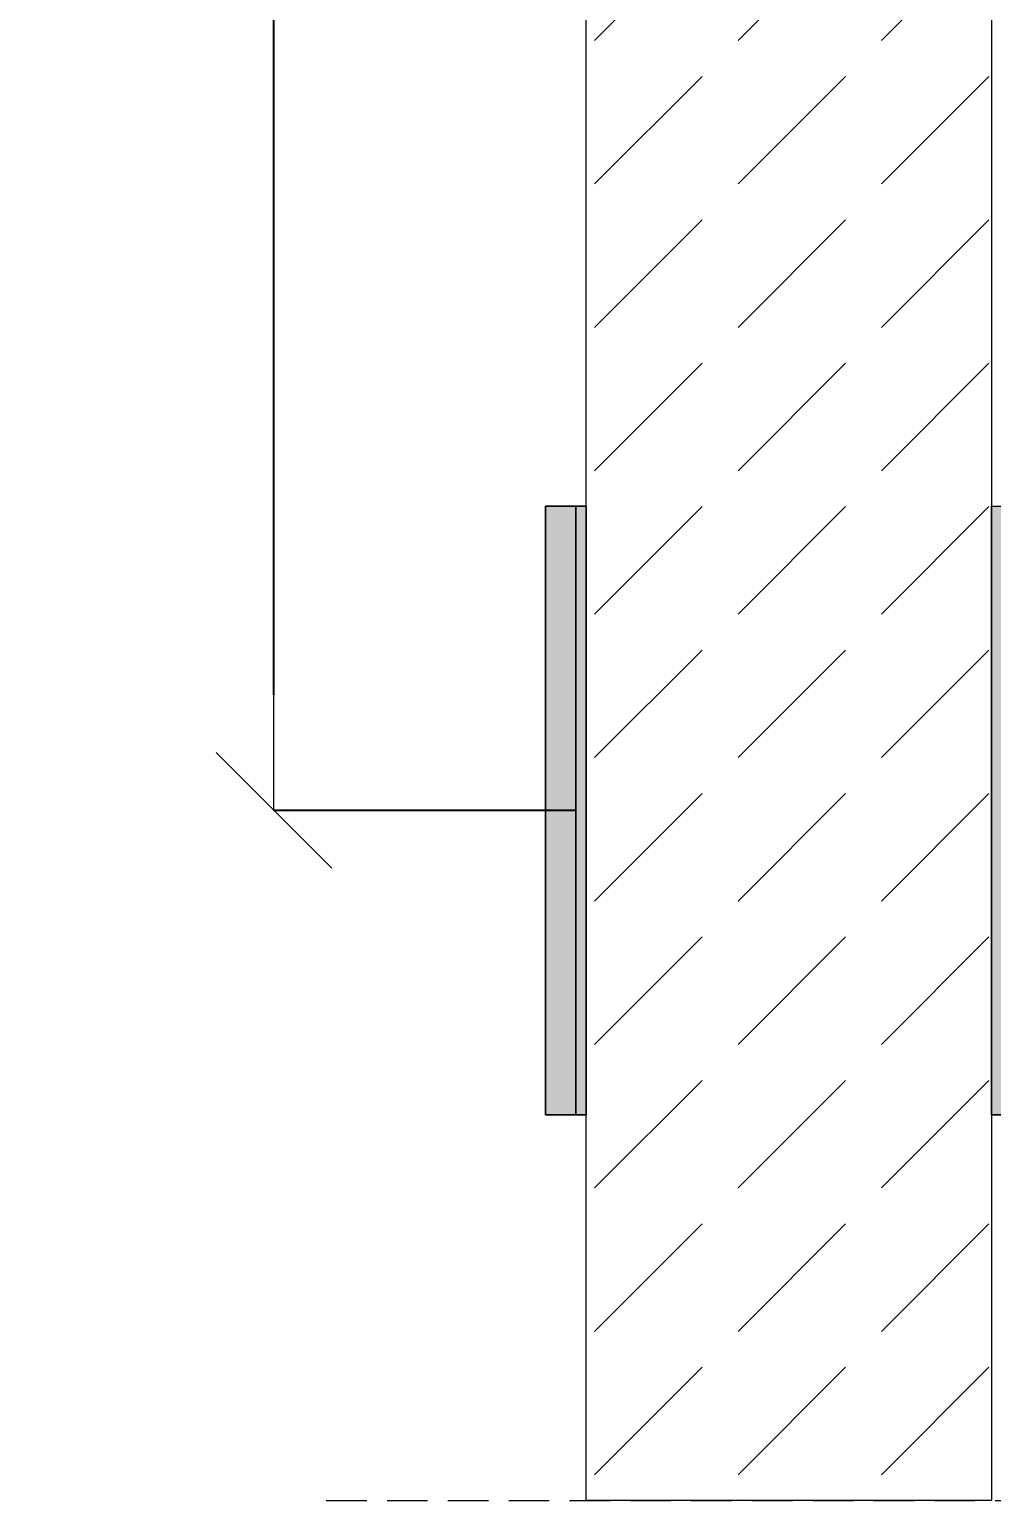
# Model space of a CAD drawing. Header units: millimetres. Extents: x -7826 to 55813, y 465 to 25965.
# Drawn here: x 48603 to 49078, y 5793 to 6518 of the extents above; entities that cross this region are included whole.
import ezdxf

# ---------------------------------------------------------------- set-up
doc = ezdxf.new("R2010")
doc.units = ezdxf.units.MM
doc.linetypes.add('Hidden Line', pattern=[30.00000000000001, 20, -10.00000000000001])
for name, color, linetype, lineweight in [('2D Drafting - General102', 254, 'Continuous', 13), ('2D Drafting - General2', 251, 'Continuous', 15), ('2D Drafting - General81', 251, 'Continuous', 20)]:
    doc.layers.add(name, color=color, linetype=linetype, lineweight=lineweight)
doc.layers.add('Wymiarowanie', color=7, linetype='Continuous')
doc.styles.add('GENERATED_STYLE_3', font='kartika.ttf')
doc.dimstyles.new('GENERATED_STYLE__7', dxfattribs={"dimtxt": 60.00000238418579, "dimasz": 56.99999999999999, "dimexe": 0.18, "dimexo": 0, "dimgap": 0.09, "dimtad": 1, "dimdec": 1, "dimlfac": 0.1, "dimzin": 0, "dimdsep": 46, "dimtxsty": 'GENERATED_STYLE_3', "dimblk": 'ARROWHEAD_6', "dimblk1": 'ARROWHEAD_6', "dimblk2": 'ARROWHEAD_6', "dimcen": 0.09, "dimclrd": 161, "dimclre": 161, "dimclrt": 161, "dimadec": 0, "dimazin": 0, "dimtfac": 1, "dimtdec": 4, "dimtmove": 0, "dimatfit": 3, "dimfxl": 0, "dimtolj": 1, "dimtzin": 0, "dimarcsym": 0})

# ---------------------------------------------------------------- blocks, each defined once
blk = doc.blocks.new('ARROWHEAD_6')
at = {"color": 0, "linetype": 'Continuous', "lineweight": 0}
for p, q in [((-0.5, -0.5), (0.5, 0.5)), ((0, 0), (-1, 0))]:
    blk.add_line(p, q, dxfattribs=at)
blk = doc.blocks.new('*D87')
at = {"layer": 'Defpoints', "color": 0, "linetype": 'Continuous'}
for p in [(48724.00798784336, 7632.861844812363), (48877.98680574677, 7632.861844812363), (48872.89980839292, 6133.281769665608)]:
    blk.add_point(p, dxfattribs=at)
at = {"layer": 'Wymiarowanie', "color": 161, "linetype": 'Continuous', "lineweight": -2}
for p, q in [((48877.98680574677, 7632.861844812363), (48723.82798784336, 7632.861844812363)), ((48724.00798784336, 6190.281769665608), (48724.00798784336, 7575.861844812363)), ((48872.89980839292, 6133.281769665608), (48723.82798784336, 6133.281769665608))]:
    blk.add_line(p, q, dxfattribs=at)
at = {"layer": 'Wymiarowanie', "color": 161, "linetype": 'Continuous', "lineweight": -2, "xscale": 56.99999999999999, "yscale": 56.99999999999999, "zscale": 56.99999999999999}
for p, rotation in [((48724.00798784336, 7632.861844812363), 90), ((48724.00798784336, 6133.281769665608), 270)]:
    blk.add_blockref('ARROWHEAD_6', p, dxfattribs=dict(at, rotation=rotation))
at = {"layer": 'Wymiarowanie', "color": 161, "linetype": 'Continuous', "lineweight": 25, "insert": (48692.8698653176, 6883.071807238994), "char_height": 60.00000238418579, "attachment_point": 5, "rotation": 90, "style": 'GENERATED_STYLE_3'}
blk.add_mtext('\\A1;min. 150mm', dxfattribs=at)

msp = doc.modelspace()

# ---------------------------------------------------------------- hatches: boundary and pattern name
at = {"layer": '2D Drafting - General102', "linetype": 'Continuous'}
for points in [[(48857.89980839291, 5983.281769665608), (48872.89980839292, 5983.281769665608), (48872.89980839292, 6283.281769665608), (48857.89980839291, 6283.281769665608)], [(48857.89980839291, 6283.281769665608), (48872.89980839292, 6283.281769665608), (48872.89980839292, 5983.281769665608), (48857.89980839291, 5983.281769665608)], [(48857.8998082144, 6283.281769665608), (48872.8998082144, 6283.281769665608), (48872.8998082144, 5983.281769665608), (48857.8998082144, 5983.281769665608)], [(48872.89980839292, 5983.281769665608), (48877.98680592528, 5983.281769665608), (48877.98680592528, 6283.281769665608), (48872.89980839292, 6283.281769665608)], [(48872.89980839292, 6283.281769665608), (48877.98680592528, 6283.281769665608), (48877.98680592528, 5983.281769665608), (48872.89980839292, 5983.281769665608)], [(48872.8998082144, 6283.281769665608), (48877.98680574676, 6283.281769665608), (48877.98680574676, 5983.281769665608), (48872.8998082144, 5983.281769665608)], [(49082.8998082144, 5983.281769665608), (49077.98680574677, 5983.281769665608), (49077.98680574677, 6283.281769665608), (49082.8998082144, 6283.281769665608)]]:
    msp.add_hatch(color=256, dxfattribs=at).paths.add_polyline_path(points)
at = {"layer": '2D Drafting - General81', "linetype": 'Continuous'}
h = msp.add_hatch(dxfattribs=at)
h.set_pattern_fill('BETON', color=256, style=0, pattern_type=2)
h.set_pattern_definition([(44.99999999999999, (98803.87108439812, -48641.55257159699), (-70.71067811865474, 70.71067811865476), [75, -25]), (44.99999999999999, (98803.87108439812, -48570.84189347834), (-70.71067811865474, 70.71067811865476), [75, -25])])
h.paths.add_polyline_path([(48877.98680574677, 7632.861844812363), (49077.98680574676, 7632.861844812363), (49077.98680574676, 5793.049795350805), (48877.98680574677, 5793.049795350805)])

# ---------------------------------------------------------------- linework, layer by layer
at = {"layer": '2D Drafting - General2', "linetype": 'Continuous'}
for p, q in [((48857.89980839291, 6283.281769665608), (48857.89980839291, 5983.281769665608)), ((48857.89980839291, 6283.281769665608), (48877.98680592528, 6283.281769665608)), ((48857.89980839291, 5983.281769665608), (48857.89980839291, 6283.281769665608)), ((48857.89980839291, 6283.281769665608), (48877.98680592528, 6283.281769665608)), ((48857.8998082144, 5983.281769665608), (48857.8998082144, 6283.281769665608)), ((48857.8998082144, 6283.281769665608), (48877.98680574676, 6283.281769665608)), ((48872.89980839292, 6283.281769665608), (48872.89980839292, 5983.281769665608)), ((48872.89980839292, 5983.281769665608), (48872.89980839292, 6283.281769665608)), ((48872.8998082144, 5983.281769665608), (48872.8998082144, 6283.281769665608)), ((49077.98680574677, 6283.281769665608), (49082.8998082144, 6283.281769665608)), ((48857.89980839291, 5983.281769665608), (48877.98680592528, 5983.281769665608)), ((48857.89980839291, 5983.281769665608), (48877.98680592528, 5983.281769665608)), ((48857.8998082144, 5983.281769665608), (48877.98680574676, 5983.281769665608)), ((49077.98680574677, 5983.281769665608), (49082.8998082144, 5983.281769665608))]:
    msp.add_line(p, q, dxfattribs=at)
at = {"layer": '2D Drafting - General2', "linetype": 'Hidden Line'}
msp.add_line((48749.80156848898, 5793.049808371647), (49728.03331693558, 5793.049808371647), dxfattribs=at)
at = {"layer": '2D Drafting - General2', "linetype": 'Continuous', "flags": 128}
for points in [[(48877.98680574677, 7632.861844812363), (49077.98680574676, 7632.861844812363), (49077.98680574676, 5793.049795350805), (48877.98680574677, 5793.049795350805)], [(48857.89980839291, 5983.281769665608), (48872.89980839292, 5983.281769665608), (48872.89980839292, 6283.281769665608), (48857.89980839291, 6283.281769665608)], [(48857.89980839291, 6283.281769665608), (48872.89980839292, 6283.281769665608), (48872.89980839292, 5983.281769665608), (48857.89980839291, 5983.281769665608)], [(48857.8998082144, 6283.281769665608), (48872.8998082144, 6283.281769665608), (48872.8998082144, 5983.281769665608), (48857.8998082144, 5983.281769665608)], [(48872.89980839292, 5983.281769665608), (48877.98680592528, 5983.281769665608), (48877.98680592528, 6283.281769665608), (48872.89980839292, 6283.281769665608)], [(48872.89980839292, 6283.281769665608), (48877.98680592528, 6283.281769665608), (48877.98680592528, 5983.281769665608), (48872.89980839292, 5983.281769665608)], [(48872.8998082144, 6283.281769665608), (48877.98680574676, 6283.281769665608), (48877.98680574676, 5983.281769665608), (48872.8998082144, 5983.281769665608)], [(49082.8998082144, 5983.281769665608), (49077.98680574677, 5983.281769665608), (49077.98680574677, 6283.281769665608), (49082.8998082144, 6283.281769665608)]]:
    msp.add_lwpolyline(points, close=True, dxfattribs=at)

# ---------------------------------------------------------------- dimensions: what is measured, and where the dimension line sits
at = {"layer": 'Wymiarowanie', "color": 161, "linetype": 'Continuous', "lineweight": 25}
dim = msp.add_linear_dim(base=(48724.00798784336, 7632.861844812363), p1=(48872.89980839292, 6133.281769665608), p2=(48877.98680574677, 7632.861844812363), angle=90, text='min. 150mm', dimstyle='GENERATED_STYLE__7', dxfattribs=at)
dim.commit()
dim.dimension.update_dxf_attribs({"geometry": '*D87', "text_midpoint": (48692.8698653176, 6883.071807238994)})

doc.saveas('drawing.dxf')
